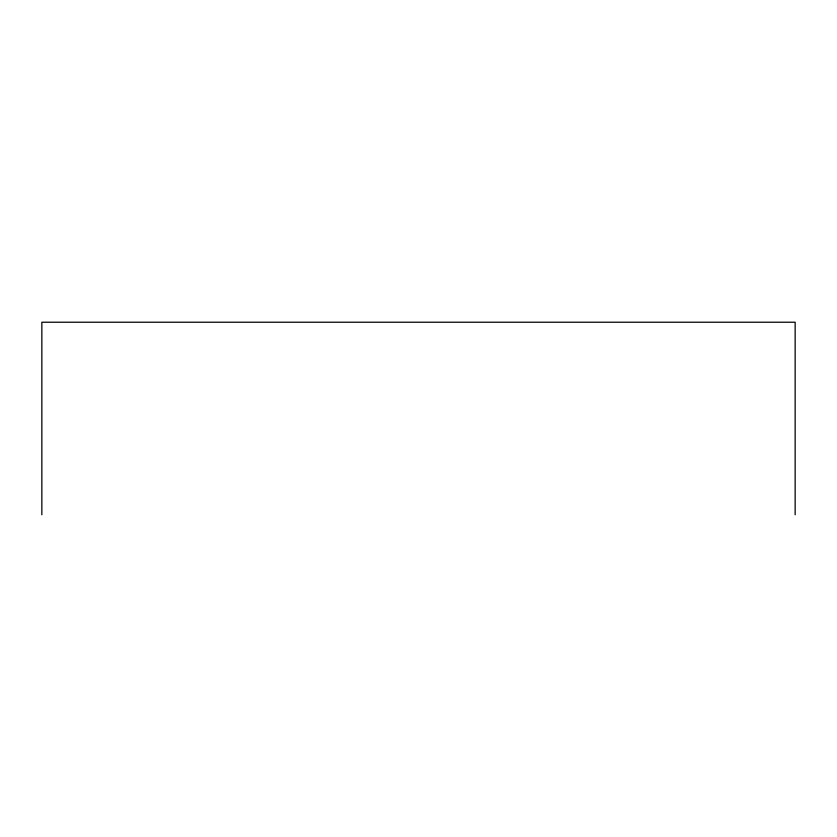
<?xml version="1.0" encoding="UTF-8"?>
<svg xmlns="http://www.w3.org/2000/svg" width="837" height="837" viewBox="0 0 837 837"><rect width="100%" height="100%" fill="white"/><g stroke="black" fill="none" stroke-linecap="round" stroke-linejoin="round"><path stroke-width="1.26" d="M795.15 514.776L795.15 322.224L41.85 322.224L41.85 514.776"/></g></svg>
